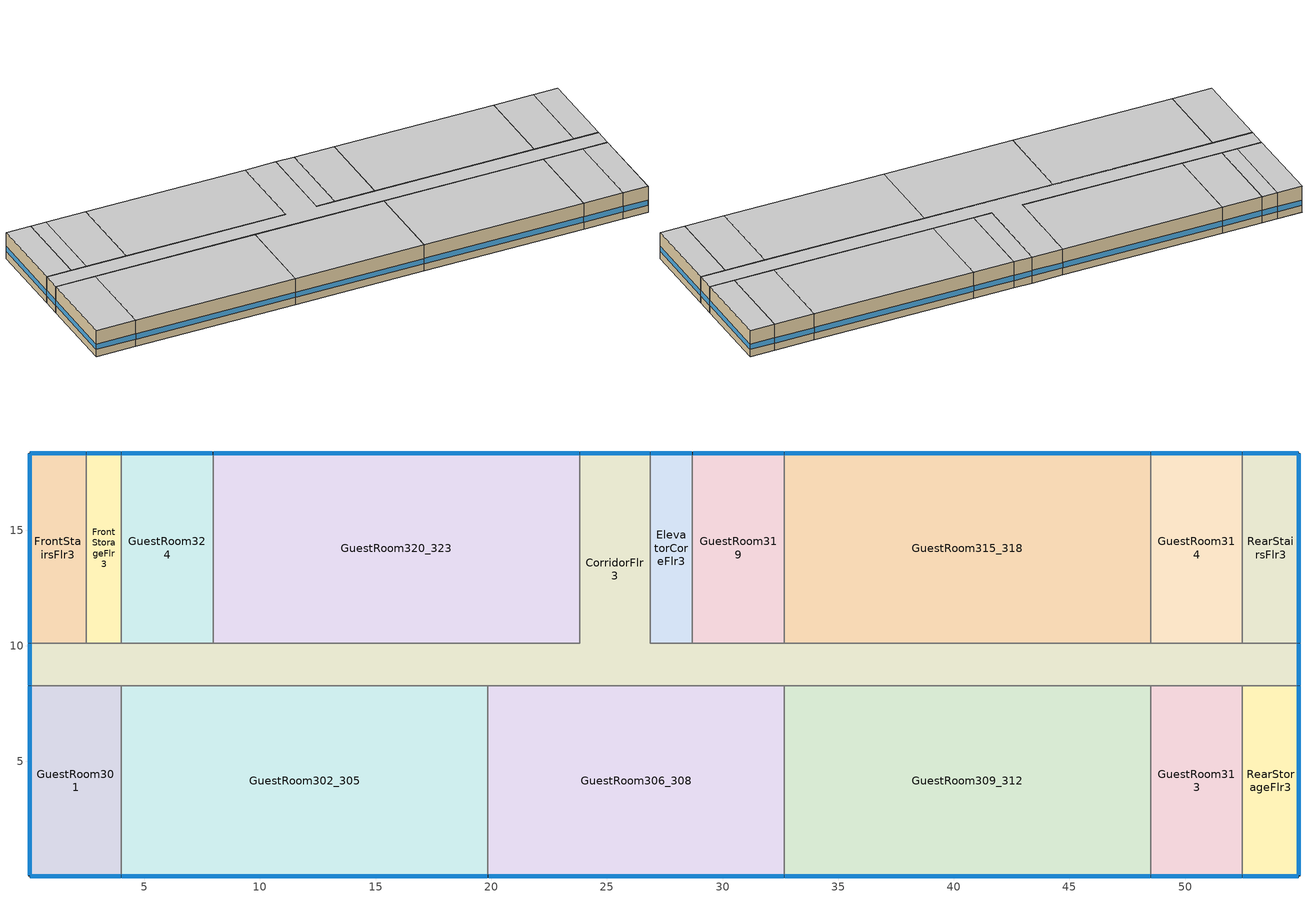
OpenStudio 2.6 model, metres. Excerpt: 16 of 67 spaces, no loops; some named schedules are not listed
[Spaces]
GuestRoom319
 floor to GuestRoom219: 32.66,18.34 32.66,10.11 28.7,10.11 28.7,18.34 z6.1
 wall outside: 32.66,18.34 28.7,18.34 z6.1:8.84
 wall to CorridorFlr3: 28.7,10.11 32.66,10.11 z6.1:8.84
 wall to GuestRoom315_318: 32.66,10.11 32.66,18.34 z6.1:8.84
 wall to ElevatorCoreFlr3: 28.7,18.34 28.7,10.11 z6.1:8.84
 window: 32.64,18.34 28.73,18.34 z6.86:7.41
 ceiling to GuestRoom419: 32.66,10.11 32.66,18.34 28.7,18.34 28.7,10.11 z8.84
GuestRoom320_323
 floor to GuestRoom220_223: 23.82,18.34 23.82,10.11 7.97,10.11 7.97,18.34 z6.1
 wall outside: 23.82,18.34 7.97,18.34 z6.1:8.84
 wall to CorridorFlr3: 7.97,10.11 23.82,10.11 23.82,18.34 z6.1:8.84
 wall to GuestRoom324: 7.97,18.34 7.97,10.11 z6.1:8.84
 window: 23.8,18.34 8,18.34 z6.86:7.41
 ceiling to GuestRoom420_423: 23.82,10.11 23.82,18.34 7.97,18.34 7.97,10.11 z8.84
RearStorageFlr3
 floor to RearStorageFlr2: 54.91,8.28 54.91,0.05 52.47,0.05 52.47,8.28 z6.1
 wall outside: 52.47,0.05 54.91,0.05 54.91,8.28 z6.1:8.84
 wall to GuestRoom313: 52.47,8.28 52.47,0.05 z6.1:8.84
 wall to CorridorFlr3: 54.91,8.28 52.47,8.28 z6.1:8.84
 window: 54.91,0.07 54.91,8.25 z6.86:7.41; 52.5,0.05 54.89,0.05 z6.86:7.42
 ceiling to RearStorageFlr4: 54.91,0.05 54.91,8.28 52.47,8.28 52.47,0.05 z8.84
GuestRoom302_305
 floor to GuestRoom202_205: 19.86,8.28 19.86,0.05 4.01,0.05 4.01,8.28 z6.1
 wall outside: 4.01,0.05 19.86,0.05 z6.1:8.84
 wall to CorridorFlr3: 19.86,8.28 4.01,8.28 z6.1:8.84
 wall to GuestRoom306_308: 19.86,0.05 19.86,8.28 z6.1:8.84
 wall to GuestRoom301: 4.01,8.28 4.01,0.05 z6.1:8.84
 window: 4.04,0.05 19.84,0.05 z6.86:7.41
 ceiling to GuestRoom402_405: 19.86,0.05 19.86,8.28 4.01,8.28 4.01,0.05 z8.84
CorridorFlr3
 floor to CorridorFlr2: 26.87,18.34 26.87,10.11 54.91,10.11 54.91,8.28 0.05,8.28 0.05,10.11 23.82,10.11 23.82,18.34 z6.1
 wall outside: 0.05,10.11 0.05,8.28 / 26.87,18.34 23.82,18.34 / 54.91,8.28 54.91,10.11 z6.1:8.84
 wall to ElevatorCoreFlr3: 28.7,10.11 26.87,10.11 26.87,18.34 z6.1:8.84
 wall to FrontStairsFlr3: 2.49,10.11 0.05,10.11 z6.1:8.84
 wall to RearStairsFlr3: 54.91,10.11 52.47,10.11 z6.1:8.84
 wall to GuestRoom301: 0.05,8.28 4.01,8.28 z6.1:8.84
 wall to GuestRoom313: 48.51,8.28 52.47,8.28 z6.1:8.84
 wall to FrontStorageFlr3: 4.01,10.11 2.49,10.11 z6.1:8.84
 wall to GuestRoom314: 52.47,10.11 48.51,10.11 z6.1:8.84
 wall to GuestRoom324: 7.97,10.11 4.01,10.11 z6.1:8.84
 wall to GuestRoom309_312: 32.66,8.28 48.51,8.28 z6.1:8.84
 wall to GuestRoom306_308: 19.86,8.28 32.66,8.28 z6.1:8.84
 wall to GuestRoom315_318: 48.51,10.11 32.66,10.11 z6.1:8.84
 window: 0.05,10.08 0.05,8.3 / 54.91,8.3 54.91,10.08 / 26.85,18.34 23.85,18.34 z6.86:7.42
 ceiling to CorridorFlr4: 54.91,8.28 54.91,10.11 26.87,10.11 26.87,18.34 23.82,18.34 23.82,10.11 0.05,10.11 0.05,8.28 z8.84
GuestRoom315_318
 floor to GuestRoom215_218: 48.51,18.34 48.51,10.11 32.66,10.11 32.66,18.34 z6.1
 wall outside: 48.51,18.34 32.66,18.34 z6.1:8.84
 wall to GuestRoom314: 48.51,10.11 48.51,18.34 z6.1:8.84
 window: 48.49,18.34 32.69,18.34 z6.86:7.41
 ceiling to GuestRoom415_418: 48.51,10.11 48.51,18.34 32.66,18.34 32.66,10.11 z8.84
GuestRoom301
 floor to GuestRoom201: 4.01,8.28 4.01,0.05 0.05,0.05 0.05,8.28 z6.1
 wall outside: 0.05,8.28 0.05,0.05 4.01,0.05 z6.1:8.84
 window: 0.05,8.25 0.05,0.07 / 0.07,0.05 3.99,0.05 z6.86:7.41
 ceiling to GuestRoom401: 4.01,0.05 4.01,8.28 0.05,8.28 0.05,0.05 z8.84
GuestRoom314
 floor to GuestRoom214: 52.47,18.34 52.47,10.11 48.51,10.11 48.51,18.34 z6.1
 wall outside: 52.47,18.34 48.51,18.34 z6.1:8.84
 wall to RearStairsFlr3: 52.47,10.11 52.47,18.34 z6.1:8.84
 window: 52.45,18.34 48.54,18.34 z6.86:7.41
 ceiling to GuestRoom414: 52.47,10.11 52.47,18.34 48.51,18.34 48.51,10.11 z8.84
GuestRoom309_312
 floor to GuestRoom209_212: 48.51,8.28 48.51,0.05 32.66,0.05 32.66,8.28 z6.1
 wall outside: 32.66,0.05 48.51,0.05 z6.1:8.84
 wall to GuestRoom306_308: 32.66,8.28 32.66,0.05 z6.1:8.84
 wall to GuestRoom313: 48.51,0.05 48.51,8.28 z6.1:8.84
 window: 32.69,0.05 48.49,0.05 z6.86:7.41
 ceiling to GuestRoom409_412: 48.51,0.05 48.51,8.28 32.66,8.28 32.66,0.05 z8.84
ElevatorCoreFlr3
 floor to ElevatorCoreFlr2: 28.7,18.34 28.7,10.11 26.87,10.11 26.87,18.34 z6.1
 wall outside: 28.7,18.34 26.87,18.34 z6.1:8.84
 window: 28.67,18.34 26.9,18.34 z6.86:7.42
 ceiling to ElevatorCoreFlr4: 28.7,10.11 28.7,18.34 26.87,18.34 26.87,10.11 z8.84
GuestRoom313
 floor to GuestRoom213: 52.47,8.28 52.47,0.05 48.51,0.05 48.51,8.28 z6.1
 wall outside: 48.51,0.05 52.47,0.05 z6.1:8.84
 window: 48.54,0.05 52.45,0.05 z6.86:7.41
 ceiling to GuestRoom413: 52.47,0.05 52.47,8.28 48.51,8.28 48.51,0.05 z8.84
GuestRoom306_308
 floor to GuestRoom206_208: 32.66,8.28 32.66,0.05 19.86,0.05 19.86,8.28 z6.1
 wall outside: 19.86,0.05 32.66,0.05 z6.1:8.84
 window: 19.89,0.05 32.64,0.05 z6.86:7.41
 ceiling to GuestRoom406_408: 32.66,0.05 32.66,8.28 19.86,8.28 19.86,0.05 z8.84
FrontStorageFlr3
 floor to FrontStorageFlr2: 4.01,18.34 4.01,10.11 2.49,10.11 2.49,18.34 z6.1
 wall outside: 4.01,18.34 2.49,18.34 z6.1:8.84
 wall to FrontStairsFlr3: 2.49,18.34 2.49,10.11 z6.1:8.84
 wall to GuestRoom324: 4.01,10.11 4.01,18.34 z6.1:8.84
 window: 3.99,18.34 2.51,18.34 z6.86:7.43
 ceiling to FrontStorageFlr4: 4.01,10.11 4.01,18.34 2.49,18.34 2.49,10.11 z8.84
GuestRoom324
 floor to GuestRoom224: 7.97,18.34 7.97,10.11 4.01,10.11 4.01,18.34 z6.1
 wall outside: 7.97,18.34 4.01,18.34 z6.1:8.84
 window: 7.95,18.34 4.04,18.34 z6.86:7.41
 ceiling to GuestRoom424: 7.97,10.11 7.97,18.34 4.01,18.34 4.01,10.11 z8.84
RearStairsFlr3
 floor to RearStairsFlr2: 54.91,18.34 54.91,10.11 52.47,10.11 52.47,18.34 z6.1
 wall outside: 54.91,10.11 54.91,18.34 52.47,18.34 z6.1:8.84
 window: 54.91,10.13 54.91,18.31 z6.86:7.41; 54.89,18.34 52.5,18.34 z6.86:7.42
 ceiling to RearStairsFlr4: 54.91,10.11 54.91,18.34 52.47,18.34 52.47,10.11 z8.84
FrontStairsFlr3
 floor to FrontStairsFlr2: 2.49,18.34 2.49,10.11 0.05,10.11 0.05,18.34 z6.1
 wall outside: 2.49,18.34 0.05,18.34 0.05,10.11 z6.1:8.84
 window: 2.46,18.34 0.07,18.34 z6.86:7.42; 0.05,18.31 0.05,10.13 z6.86:7.41
 ceiling to FrontStairsFlr4: 2.49,10.11 2.49,18.34 0.05,18.34 0.05,10.11 z8.84
[Site]
Kuujjuaq AP_QC_CAN: Latitude {deg}=58.1; Longitude {deg}=-68.417; Time Zone {hr}=-5; Elevation {m}=39.9; Terrain=Suburbs
[Building]
SmallHotel-CAN_QC_Kuujjuaq.AP.719060_CWEC2016.epw created: 2018-10-11 19:08:58 +0000: North Axis {deg}=180; Default Construction Set=BTAP-Mass at hdd = 8550.0; Standards Number of Stories=4; Standards Number of Above Ground Stories=4; Standards Building Type=SmallHotel
[Site:WaterMainsTemperature]
Calculation Method=Correlation; Annual Average Outdoor Air Temperature {C}=-3.825; Maximum Difference In Monthly Average Outdoor Air Temperatures {deltaC}=36
[Site:GroundTemperature:BuildingSurface]
19.527, 19.502, 19.536, 19.598, 20.002, 21.64, 22.225, 22.375, 21.449, 20.121, 19.802, 19.633
[SizingPeriod:DesignDay] Barometric Pressure {Pa}=100847; Sky Clearness=0; Rain Indicator=0; Snow Indicator=0; Day of Month=21; Daylight Saving Time Indicator=0; Humidity Indicating Type=Wetbulb; Dry-Bulb Temperature Range Modifier Type=DefaultMultipliers
Name | Maximum Dry-Bulb Temperature {C} | Daily Dry-Bulb Temperature Range {deltaC} | Humidity Indicating Conditions at Maximum Dry-Bulb | Wind Speed {m/s} | Wind Direction {deg} | Month | Day Type | Solar Model Indicator | ASHRAE Taub | ASHRAE Taud
Kuujjuaq AP Ann Htg 99.6% Condns DB | -36.2 | 0 | -36.2 | 2.2 | 220 | 1 | WinterDesignDay | ASHRAEClearSky
Kuujjuaq AP Ann Clg .4% Condns DB=>MWB | 24.1 | 10.3 | 16.2 | 4 | 210 | 7 | SummerDesignDay | ASHRAETau | 0.364 | 2.418
[Material:NoMass] Roughness=Smooth; Thermal Absorptance=0.9; Solar Absorptance=0.7
Name | Thermal Resistance {m2-K/W} | Visible Absorptance
Typical Carpet Pad | 0.21648 | 0.8
Typical Insulation 1 | 6.78179 | 0.7
Typical Insulation 2 | 5.19354 | 0.7
Typical Insulation 3 | 7.04224 | 0.7
Typical Carpet Pad 2 | 2.57255 | 0.8
Typical Carpet Pad 3 | 4.69593 | 0.8
Typical Insulation 4 | 0.624982 | 0.7
Typical Insulation 5 | 0.625 | 0.7
[Material]
Name | Roughness | Thickness {m} | Conductivity {W/m-K} | Density {kg/m3} | Specific Heat {J/kg-K} | Thermal Absorptance | Solar Absorptance | Visible Absorptance
100mm Normalweight concrete floor | MediumSmooth | 0.1016 | 2.31 | 2322 | 832
G01 13mm gypsum board | Smooth | 0.0127 | 0.16 | 800 | 1090 | 0.9 | 0.7 | 0.5
G05 25mm wood | MediumSmooth | 0.0254 | 0.15 | 608 | 1630 | 0.9 | 0.5 | 0.5
4 in. Normalweight Concrete Floor | MediumRough | 0.1016 | 2.31 | 2322 | 832 | 0.9 | 0.7 | 0.7
1IN Stucco | Smooth | 0.0253 | 0.6918 | 1858 | 837 | 0.9 | 0.7 | 0.92
8IN CONCRETE HW RefBldg | Rough | 0.2032 | 1.311 | 2240 | 836.8 | 0.9 | 0.7 | 0.7
1/2IN Gypsum | Smooth | 0.0127 | 0.16 | 784.9 | 830 | 0.9 | 0.4 | 0.4
Metal Roof Surface; F08 Metal surface | Smooth | 0.0008 | 45.28 | 7824 | 500 | 0.9 | 0.7 | 0.7
6 in. Normalweight Concrete Floor | MediumRough | 0.1524 | 2.31 | 2322 | 832 | 0.9 | 0.7 | 0.7
[Construction]
BTAP-Int-Floor: 100mm Normalweight concrete floor, Typical Carpet Pad
BTAP-Int-Wall: G01 13mm gypsum board, G01 13mm gypsum board
BTAP-Int-Ceiling: Typical Carpet Pad, 100mm Normalweight concrete floor
BTAP-Ext-DaylightDiffuser: SimpleGlazing
BTAP-Int-Door: G05 25mm wood
BTAP-Ext-Floor-Mass:U-0.142: Typical Insulation 1, 4 in. Normalweight Concrete Floor, Typical Carpet Pad
BTAP-Ext-Wall-Mass:U-0.183: 1IN Stucco, 8IN CONCRETE HW RefBldg, Typical Insulation 2, 1/2IN Gypsum
BTAP-Ext-Roof-Metal:U-0.142: Metal Roof Surface, Typical Insulation 3
BTAP-Grnd-Floor-Mass:U-0.379: 6 in. Normalweight Concrete Floor, Typical Carpet Pad 2
BTAP-Grnd-Roof-Mass:U-0.21: 6 in. Normalweight Concrete Floor, Typical Carpet Pad 3
BTAP-Ext-Door:U-1.6: F08 Metal surface, Typical Insulation 4
BTAP-Ext-OverHeadDoor:U-1.6: Typical Insulation 5
BTAP-Ext-DaylightDiffuser:U=0.160 SHGC=0.600: SimpleGlazing:U=0.160 SHGC=0.600
[DefaultConstructionSet]
BTAP-Mass at hdd = 8550.0: Default Exterior Surface Constructions=BTAP-Mass at hdd = 8550.0; Default Interior Surface Constructions=Default Surface Constructions 2; Default Ground Contact Surface Constructions=BTAP-Mass at hdd = 8550.0 1; Default Exterior SubSurface Constructions=BTAP-Mass at hdd = 8550.0; Default Interior SubSurface Constructions=Default Sub Surface Constructions 2; Interior Partition Construction=BTAP-Int-Door
[DefaultSurfaceConstructions]
Name | Floor Construction | Wall Construction | Roof Ceiling Construction
Default Surface Constructions 2 | BTAP-Int-Floor | BTAP-Int-Wall | BTAP-Int-Ceiling
BTAP-Mass at hdd = 8550.0 | BTAP-Ext-Floor-Mass:U-0.142 | BTAP-Ext-Wall-Mass:U-0.183 | BTAP-Ext-Roof-Metal:U-0.142
BTAP-Mass at hdd = 8550.0 1 | BTAP-Grnd-Floor-Mass:U-0.379 | BTAP-Grnd-Roof-Mass:U-0.21 | BTAP-Grnd-Roof-Mass:U-0.21
[DefaultSubSurfaceConstructions]
Name | Fixed Window Construction | Operable Window Construction | Door Construction | Glass Door Construction | Overhead Door Construction | Skylight Construction | Tubular Daylight Dome Construction | Tubular Daylight Diffuser Construction
Default Sub Surface Constructions 2 | BTAP-Ext-DaylightDiffuser | BTAP-Ext-DaylightDiffuser | BTAP-Int-Door
BTAP-Mass at hdd = 8550.0 | BTAP-Ext-DaylightDiffuser:U=0.160 SHGC=0.600 | BTAP-Ext-DaylightDiffuser:U=0.160 SHGC=0.600 | BTAP-Ext-Door:U-1.6 | BTAP-Ext-DaylightDiffuser:U=0.160 SHGC=0.600 | BTAP-Ext-OverHeadDoor:U-1.6 | BTAP-Ext-DaylightDiffuser:U=0.160 SHGC=0.600 | BTAP-Ext-DaylightDiffuser:U=0.160 SHGC=0.600 | BTAP-Ext-DaylightDiffuser:U=0.160 SHGC=0.600
[WindowMaterial:SimpleGlazingSystem] Solar Heat Gain Coefficient=0.6; Visible Transmittance=0.21
Name | U-Factor {W/m2-K}
SimpleGlazing | 2.2
SimpleGlazing:U=0.160 SHGC=0.600 | 1.6
[Space] Building Story=BuildingStory3
Name | Space Type | Thermal Zone
GuestRoom319 | Space Function Hway lodging - rooms | Sp-GuestRoom319 Sys-1 Flr-3 Sch-F HPlcmt-north ZN
GuestRoom320_323 | Space Function Hway lodging - rooms | Sp-GuestRoom320_323 Sys-1 Flr-3 Sch-F HPlcmt-north ZN
RearStorageFlr3 | Space Function Storage area - occsens | Sp-RearStorageFlr3 Sys-4 Flr-3 Sch-E HPlcmt-east ZN
GuestRoom302_305 | Space Function Hway lodging - rooms | Sp-GuestRoom302_305 Sys-1 Flr-3 Sch-F HPlcmt-south ZN
CorridorFlr3 | Space Function Corr. >= 2.4m wide-sch-F | Sp-CorridorFlr3 Sys-3 Flr-3 Sch-F HPlcmt-north ZN
GuestRoom315_318 | Space Function Hway lodging - rooms | Sp-GuestRoom315_318 Sys-1 Flr-3 Sch-F HPlcmt-north ZN
FrontStorageFlr3 | Space Function Storage area - occsens | Sp-FrontStorageFlr3 Sys-4 Flr-3 Sch-E HPlcmt-north ZN
GuestRoom301 | Space Function Hway lodging - rooms | Sp-GuestRoom301 Sys-1 Flr-3 Sch-F HPlcmt-west ZN
GuestRoom314 | Space Function Hway lodging - rooms | Sp-GuestRoom314 Sys-1 Flr-3 Sch-F HPlcmt-north ZN
GuestRoom313 | Space Function Hway lodging - rooms | Sp-GuestRoom313 Sys-1 Flr-3 Sch-F HPlcmt-south ZN
GuestRoom309_312 | Space Function Hway lodging - rooms | Sp-GuestRoom309_312 Sys-1 Flr-3 Sch-F HPlcmt-south ZN
ElevatorCoreFlr3 | Space Function Lobby - elevator | Sp-ElevatorCoreFlr3 Sys-3 Flr-3 Sch-C HPlcmt-north ZN
GuestRoom306_308 | Space Function Hway lodging - rooms | Sp-GuestRoom306_308 Sys-1 Flr-3 Sch-F HPlcmt-south ZN
FrontStairsFlr3 | Space Function Stairway-sch-F | Sp-FrontStairsFlr3 Sys-3 Flr-3 Sch-F HPlcmt-west ZN
RearStairsFlr3 | Space Function Stairway-sch-F | Sp-RearStairsFlr3 Sys-3 Flr-3 Sch-F HPlcmt-east ZN
GuestRoom324 | Space Function Hway lodging - rooms | Sp-GuestRoom324 Sys-1 Flr-3 Sch-F HPlcmt-north ZN
[BuildingStory]
BuildingStory3
[SpaceType] Standards Building Type=Space Function
Name | Default Schedule Set | Design Specification Outdoor Air Object | Standards Space Type
Space Function Corr. >= 2.4m wide-sch-F | Space Function Corr. >= 2.4m wide-sch-F Schedule Set | Space Function Corr. >= 2.4m wide-sch-F Ventilation | Corr. >= 2.4m wide-sch-F
Space Function Lobby - elevator | Space Function Lobby - elevator Schedule Set | Space Function Lobby - elevator Ventilation | Lobby - elevator
Space Function Stairway-sch-F | Space Function Stairway-sch-F Schedule Set | Space Function Stairway-sch-F Ventilation | Stairway-sch-F
Space Function Storage area - occsens | Space Function Storage area - occsens Schedule Set | Space Function Storage area - occsens Ventilation | Storage area - occsens
Space Function Hway lodging - rooms | Space Function Hway lodging - rooms Schedule Set | Space Function Hway lodging - rooms Ventilation | Hway lodging - rooms
[People] Work Efficiency Schedule=Work Efficiency Schedule; Clothing Insulation Schedule=Clothing Schedule; Air Velocity Schedule=Air Velocity Schedule; Multiplier=1
Name | People Definition | Space or SpaceType
Space Function Corr. >= 2.4m wide-sch-F People | Space Function Corr. >= 2.4m wide-sch-F People Definition | Space Function Corr. >= 2.4m wide-sch-F
Space Function Hway lodging - rooms People | Space Function Hway lodging - rooms People Definition | Space Function Hway lodging - rooms
Space Function Lobby - elevator People | Space Function Lobby - elevator People Definition | Space Function Lobby - elevator
Space Function Stairway-sch-F People | Space Function Stairway-sch-F People Definition | Space Function Stairway-sch-F
Space Function Storage area - occsens People | Space Function Storage area - occsens People Definition | Space Function Storage area - occsens
[Lights] Fraction Replaceable=1
Name | Lights Definition | Space or SpaceType
Space Function Corr. >= 2.4m wide-sch-F Lights | Space Function Corr. >= 2.4m wide-sch-F Lights Definition | Space Function Corr. >= 2.4m wide-sch-F
Space Function Hway lodging - rooms Lights | Space Function Hway lodging - rooms Lights Definition | Space Function Hway lodging - rooms
Space Function Lobby - elevator Lights | Space Function Lobby - elevator Lights Definition | Space Function Lobby - elevator
Space Function Stairway-sch-F Lights | Space Function Stairway-sch-F Lights Definition | Space Function Stairway-sch-F
Space Function Storage area - occsens Lights | Space Function Storage area - occsens Lights Definition | Space Function Storage area - occsens
[DesignSpecification:OutdoorAir] Outdoor Air Method=Sum; Outdoor Air Flow per Person {m3/s-person}=0; Outdoor Air Flow Rate {m3/s}=0; Outdoor Air Flow Air Changes per Hour {1/hr}=0
Name | Outdoor Air Flow per Floor Area {m3/s-m2}
Space Function Corr. >= 2.4m wide-sch-F Ventilation; Space Function Stairway-sch-F Ventilation | 0.0003048
Space Function Hway lodging - rooms Ventilation | 0.0005588
Space Function Lobby - elevator Ventilation | 0.0041148
Space Function Storage area - occsens Ventilation | 0.0003556
[DefaultScheduleSet] People Activity Level Schedule=NECB-Activity; Infiltration Schedule=Always On
Name | Number of People Schedule | Lighting Schedule | Electric Equipment Schedule
Space Function Corr. >= 2.4m wide-sch-F Schedule Set; Space Function Hway lodging - rooms Schedule Set; Space Function Stairway-sch-F Schedule Set | NECB-F-Occupancy | NECB-F-Lighting | NECB-F-Electric-Equipment
Space Function Lobby - elevator Schedule Set | NECB-C-Occupancy | NECB-C-Lighting | NECB-C-Electric-Equipment
Space Function Storage area - occsens Schedule Set | NECB-E-Occupancy | NECB-E-Lighting | NECB-E-Electric-Equipment
[ThermostatSetpoint:DualSetpoint]
Name | Heating Setpoint Temperature Schedule | Cooling Setpoint Temperature Schedule
Space Function Hway lodging - rooms Thermostat 51; Space Function Hway lodging - rooms Thermostat 52; Space Function Hway lodging - rooms Thermostat 53; Space Function Hway lodging - rooms Thermostat 54; Space Function Hway lodging - rooms Thermostat 55; Space Function Hway lodging - rooms Thermostat 56; Space Function Hway lodging - rooms Thermostat 57; Space Function Hway lodging - rooms Thermostat 58; Space Function Hway lodging - rooms Thermostat 59; Space Function Hway lodging - rooms Thermostat 60; Space Function Corr. >= 2.4m wide-sch-F Thermostat 7; Space Function Stairway-sch-F Thermostat 13; Space Function Stairway-sch-F Thermostat 14 | NECB-F-Thermostat Setpoint-Heating | NECB-F-Thermostat Setpoint-Cooling
Space Function Lobby - elevator Thermostat 7 | NECB-C-Thermostat Setpoint-Heating | NECB-C-Thermostat Setpoint-Cooling
Space Function Storage area - occsens Thermostat 15; Space Function Storage area - occsens Thermostat 16 | NECB-E-Thermostat Setpoint-Heating | NECB-E-Thermostat Setpoint-Cooling
[ElectricEquipment]
Name | Electric Equipment Definition | Space or SpaceType
Space Function Hway lodging - rooms Elec Equip | Space Function Hway lodging - rooms Elec Equip Definition | Space Function Hway lodging - rooms
Space Function Lobby - elevator Elec Equip | Space Function Lobby - elevator Elec Equip Definition | Space Function Lobby - elevator
Space Function Storage area - occsens Elec Equip | Space Function Storage area - occsens Elec Equip Definition | Space Function Storage area - occsens
[SpaceInfiltration:DesignFlowRate] Schedule=Always On Discrete; Design Flow Rate Calculation Method=Flow/ExteriorArea; Flow per Exterior Surface Area {m3/s-m2}=0.00025; Constant Term Coefficient=0; Temperature Term Coefficient=0; Velocity Term Coefficient=0.224; Velocity Squared Term Coefficient=0
Name | Space or SpaceType
CorridorFlr3 Infiltration | CorridorFlr3
ElevatorCoreFlr3 Infiltration | ElevatorCoreFlr3
FrontStairsFlr3 Infiltration | FrontStairsFlr3
FrontStorageFlr3 Infiltration | FrontStorageFlr3
GuestRoom301 Infiltration | GuestRoom301
GuestRoom302_305 Infiltration | GuestRoom302_305
GuestRoom306_308 Infiltration | GuestRoom306_308
GuestRoom309_312 Infiltration | GuestRoom309_312
GuestRoom313 Infiltration | GuestRoom313
GuestRoom314 Infiltration | GuestRoom314
GuestRoom315_318 Infiltration | GuestRoom315_318
GuestRoom319 Infiltration | GuestRoom319
GuestRoom320_323 Infiltration | GuestRoom320_323
GuestRoom324 Infiltration | GuestRoom324
RearStairsFlr3 Infiltration | RearStairsFlr3
RearStorageFlr3 Infiltration | RearStorageFlr3
[ThermalZone] Use Ideal Air Loads=No
Name | Thermostat
Sp-GuestRoom314 Sys-1 Flr-3 Sch-F HPlcmt-north ZN | Space Function Hway lodging - rooms Thermostat 51
Sp-GuestRoom315_318 Sys-1 Flr-3 Sch-F HPlcmt-north ZN | Space Function Hway lodging - rooms Thermostat 52
Sp-GuestRoom319 Sys-1 Flr-3 Sch-F HPlcmt-north ZN | Space Function Hway lodging - rooms Thermostat 53
Sp-GuestRoom320_323 Sys-1 Flr-3 Sch-F HPlcmt-north ZN | Space Function Hway lodging - rooms Thermostat 54
Sp-GuestRoom324 Sys-1 Flr-3 Sch-F HPlcmt-north ZN | Space Function Hway lodging - rooms Thermostat 55
Sp-GuestRoom301 Sys-1 Flr-3 Sch-F HPlcmt-west ZN | Space Function Hway lodging - rooms Thermostat 56
Sp-GuestRoom302_305 Sys-1 Flr-3 Sch-F HPlcmt-south ZN | Space Function Hway lodging - rooms Thermostat 57
Sp-GuestRoom306_308 Sys-1 Flr-3 Sch-F HPlcmt-south ZN | Space Function Hway lodging - rooms Thermostat 58
Sp-GuestRoom309_312 Sys-1 Flr-3 Sch-F HPlcmt-south ZN | Space Function Hway lodging - rooms Thermostat 59
Sp-GuestRoom313 Sys-1 Flr-3 Sch-F HPlcmt-south ZN | Space Function Hway lodging - rooms Thermostat 60
Sp-CorridorFlr3 Sys-3 Flr-3 Sch-F HPlcmt-north ZN | Space Function Corr. >= 2.4m wide-sch-F Thermostat 7
Sp-RearStairsFlr3 Sys-3 Flr-3 Sch-F HPlcmt-east ZN | Space Function Stairway-sch-F Thermostat 13
Sp-FrontStairsFlr3 Sys-3 Flr-3 Sch-F HPlcmt-west ZN | Space Function Stairway-sch-F Thermostat 14
Sp-ElevatorCoreFlr3 Sys-3 Flr-3 Sch-C HPlcmt-north ZN | Space Function Lobby - elevator Thermostat 7
Sp-FrontStorageFlr3 Sys-4 Flr-3 Sch-E HPlcmt-north ZN | Space Function Storage area - occsens Thermostat 15
Sp-RearStorageFlr3 Sys-4 Flr-3 Sch-E HPlcmt-east ZN | Space Function Storage area - occsens Thermostat 16
